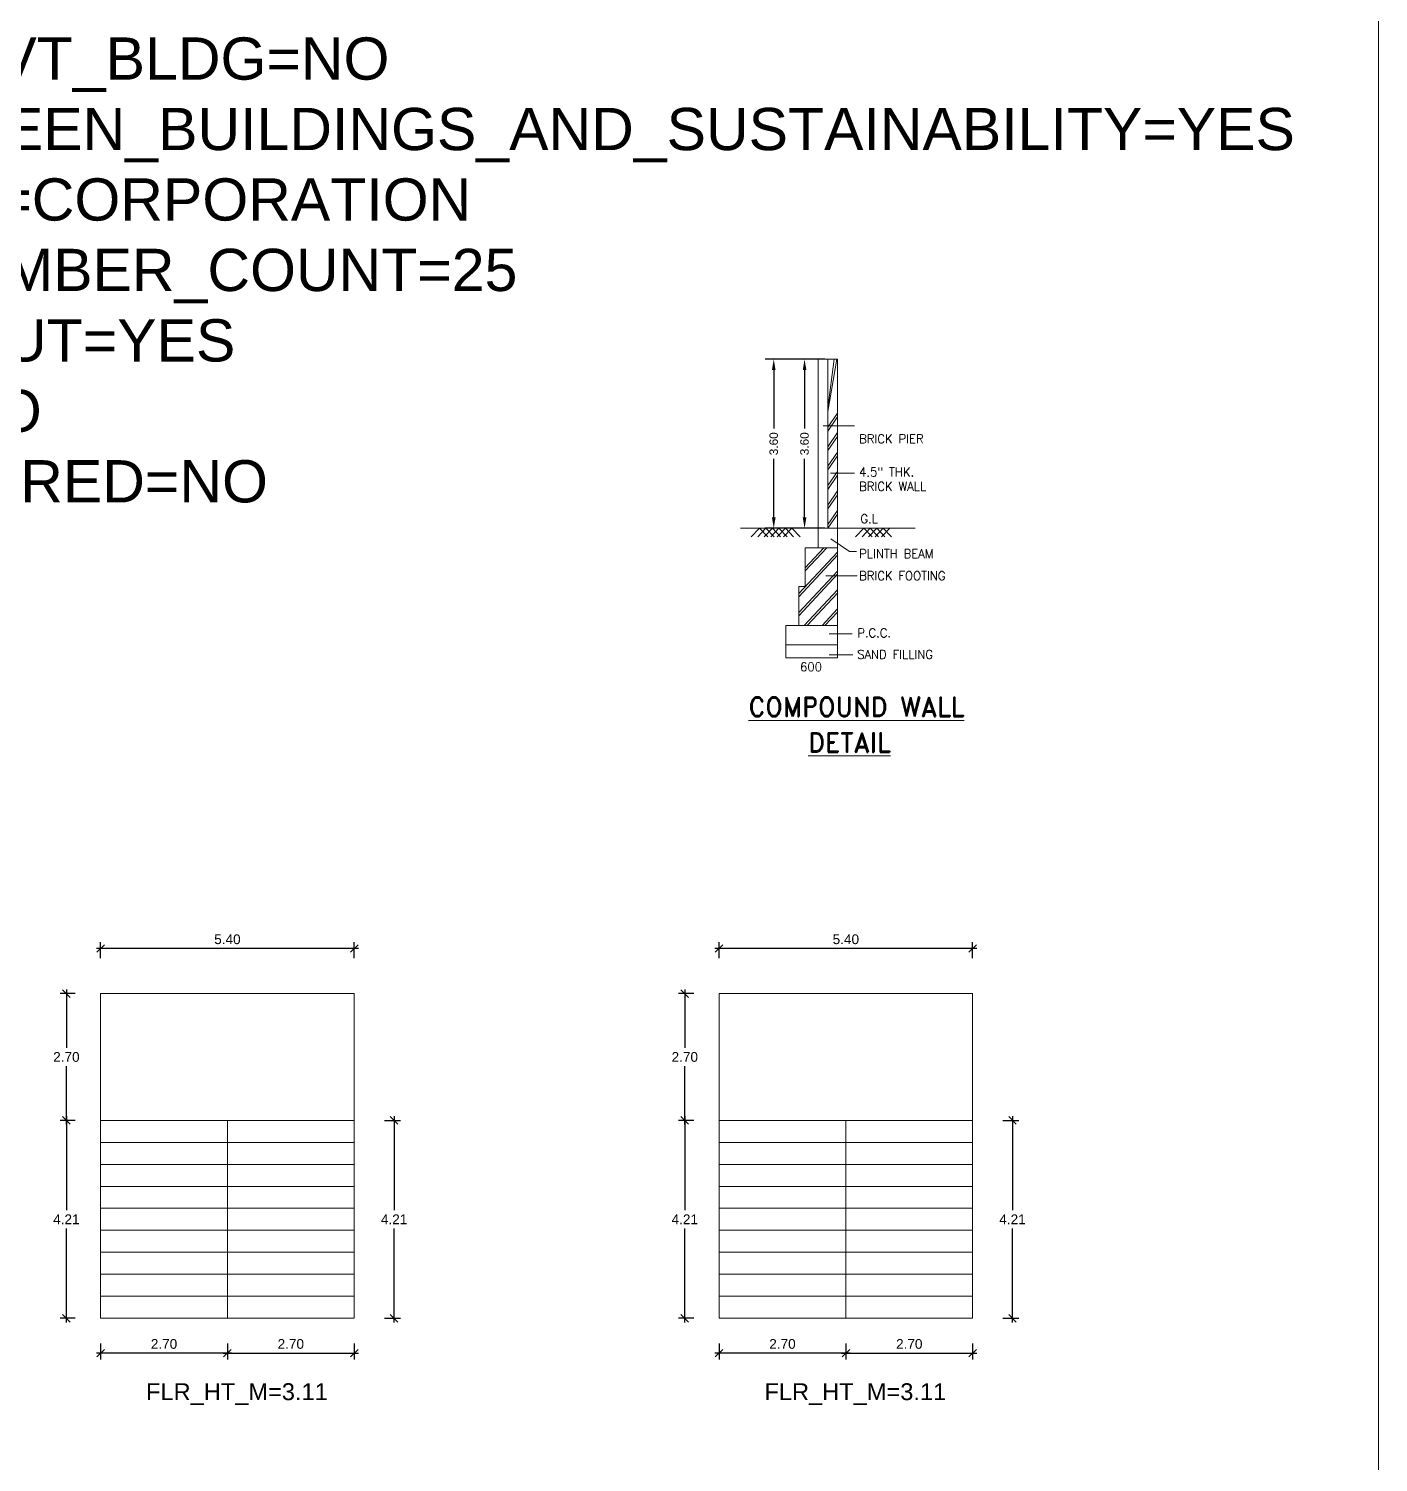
# Model space of a CAD drawing. Header units: metres. Extents: x 0 to 413, y 0 to 124.
# Drawn here: x 384.44 to 413.18, y 62.53 to 93.06 of the extents above; entities that cross this region are included whole.
import ezdxf

# ---------------------------------------------------------------- set-up
doc = ezdxf.new("R2010")
doc.units = ezdxf.units.M
doc.header["$LTSCALE"] = 0.5
doc.header["$MEASUREMENT"] = 0
for name, color, linetype in [('BLK_1_FLR_1_STAIR_1', 1, 'Continuous'), ('BLK_1_FLR_2_STAIR_1', 1, 'Continuous'), ('COMPOUNDWALL', 58, 'Continuous'), ('DIM', 5, 'Continuous'), ('text', 3, 'Continuous'), ('wall', 6, 'Continuous')]:
    doc.layers.add(name, color=color, linetype=linetype)
for name, color, linetype, lineweight in [('BLK_1_FLR_1_STAIR_1_FLIGHT_1', 7, 'Continuous', 0), ('BLK_1_FLR_1_STAIR_1_FLIGHT_2', 7, 'Continuous', 0), ('BLK_1_FLR_1_STAIR_1_LANDING_1', 7, 'Continuous', 0), ('BLK_1_FLR_2_STAIR_1_FLIGHT_1', 7, 'Continuous', 0), ('BLK_1_FLR_2_STAIR_1_FLIGHT_2', 7, 'Continuous', 0), ('BLK_1_FLR_2_STAIR_1_LANDING_1', 7, 'Continuous', 0)]:
    doc.layers.add(name, color=color, linetype=linetype, lineweight=lineweight)
doc.layers.add('PLAN_INFO', color=1, linetype='Continuous', plot=False)
doc.styles.add('Arial-Bold', font='times.ttf')
doc.styles.get("Standard").update_dxf_attribs({"font": 'arial.ttf'})
doc.styles.add('SVN', font='arial.ttf')
doc.styles.add('T', font='ROMAND.shx', dxfattribs={"width": 0.9, "height": 10})
doc.styles.add('T1', font='ROMANS.shx', dxfattribs={"width": 0.96, "height": 4})
doc.dimstyles.get("Standard").update_dxf_attribs({"dimtxt": 0.18, "dimasz": 0.23, "dimexe": 0.18, "dimexo": 0.0625, "dimgap": 0.09, "dimtad": 0, "dimzin": 0, "dimdsep": 46, "dimtxsty": 'Standard', "dimcen": 0.09, "dimadec": 0, "dimazin": 0, "dimtfac": 1, "dimtofl": 0, "dimtmove": 0, "dimatfit": 3, "dimfxl": 0, "dimtolj": 1, "dimtzin": 0, "dimarcsym": 0})
doc.dimstyles.new('STY', dxfattribs={"dimscale": 0.9, "dimtxt": 0.23, "dimasz": 0.18, "dimexe": 0.15, "dimexo": 0.6, "dimgap": 0.1, "dimtad": 1, "dimtih": 1, "dimtoh": 1, "dimzin": 0, "dimdsep": 46, "dimtxsty": 'Arial-Bold', "dimblk": 'CLOSEDBLANK', "dimcen": 0.09375, "dimdle": 0.1, "dimse1": 1, "dimse2": 1, "dimadec": 0, "dimazin": 0, "dimtfac": 1, "dimtmove": 2, "dimatfit": 2, "dimfxl": 0, "dimtolj": 1, "dimtzin": 0, "dimarcsym": 0})

# ---------------------------------------------------------------- blocks, each defined once
blk = doc.blocks.new('_Oblique')
at = {"color": 0, "linetype": 'ByBlock', "lineweight": -2}
blk.add_line((-0.5, -0.5), (0.5, 0.5), dxfattribs=at)
blk = doc.blocks.new('*D152')
at = {"layer": 'BLK_1_FLR_1_STAIR_1_FLIGHT_1', "color": 0, "lineweight": -2}
for p, q in [((385.973, 65.063), (385.973, 64.721)), ((388.673, 65.063), (388.673, 64.721)), ((388.763, 64.856), (385.883, 64.856))]:
    blk.add_line(p, q, dxfattribs=at)
at = {"layer": 'Defpoints', "color": 0, "linetype": 'Continuous'}
for p in [(385.973, 66.679), (388.673, 66.679), (385.973, 64.856)]:
    blk.add_point(p, dxfattribs=at)
at = {"layer": 'BLK_1_FLR_1_STAIR_1_FLIGHT_1', "color": 0, "linetype": 'Continuous', "lineweight": -2, "xscale": 0.162, "yscale": 0.162, "zscale": 0.162, "rotation": 180}
blk.add_blockref('_Oblique', (385.973, 64.856), dxfattribs=at)
at = {"layer": 'BLK_1_FLR_1_STAIR_1_FLIGHT_1', "color": 0, "linetype": 'Continuous', "lineweight": -2, "xscale": 0.162, "yscale": 0.162, "zscale": 0.162}
blk.add_blockref('_Oblique', (388.673, 64.856), dxfattribs=at)
at = {"layer": 'BLK_1_FLR_1_STAIR_1_FLIGHT_1', "color": 0, "linetype": 'Continuous', "lineweight": 20, "insert": (387.323, 65.052), "char_height": 0.207, "attachment_point": 5, "style": 'SVN'}
blk.add_mtext('\\A1;2.70', dxfattribs=at)
blk = doc.blocks.new('*D169')
at = {"layer": 'BLK_1_FLR_1_STAIR_1_LANDING_1', "color": 0, "lineweight": -2}
for p, q in [((385.973, 73.266), (385.973, 73.608)), ((391.373, 73.266), (391.373, 73.608)), ((391.463, 73.473), (385.883, 73.473))]:
    blk.add_line(p, q, dxfattribs=at)
at = {"layer": 'Defpoints', "color": 0, "linetype": 'Continuous'}
for p in [(385.973, 73.473), (385.973, 72.513), (391.373, 72.513)]:
    blk.add_point(p, dxfattribs=at)
at = {"layer": 'BLK_1_FLR_1_STAIR_1_LANDING_1', "color": 0, "linetype": 'Continuous', "lineweight": -2, "xscale": 0.162, "yscale": 0.162, "zscale": 0.162}
for p, rotation in [((385.973, 73.473), 180.0000000000241), ((391.373, 73.473), 2.41407e-11)]:
    blk.add_blockref('_Oblique', p, dxfattribs=dict(at, rotation=rotation))
at = {"layer": 'BLK_1_FLR_1_STAIR_1_LANDING_1', "color": 0, "linetype": 'Continuous', "lineweight": 20, "insert": (388.673, 73.669), "char_height": 0.207, "attachment_point": 5, "style": 'SVN'}
blk.add_mtext('\\A1;5.40', dxfattribs=at)
blk = doc.blocks.new('*D170')
at = {"layer": 'BLK_1_FLR_1_STAIR_1_LANDING_1', "color": 0, "lineweight": -2}
for p, q in [((385.433, 72.513), (385.109, 72.513)), ((385.244, 72.603), (385.244, 71.358)), ((385.244, 69.723), (385.244, 70.967)), ((385.433, 69.813), (385.109, 69.813))]:
    blk.add_line(p, q, dxfattribs=at)
at = {"layer": 'Defpoints', "color": 0, "linetype": 'Continuous'}
for p in [(385.973, 72.513), (385.244, 69.813), (385.973, 69.813)]:
    blk.add_point(p, dxfattribs=at)
at = {"layer": 'BLK_1_FLR_1_STAIR_1_LANDING_1', "color": 0, "linetype": 'Continuous', "lineweight": -2, "xscale": 0.162, "yscale": 0.162, "zscale": 0.162}
for p, rotation in [((385.244, 72.513), 90), ((385.244, 69.813), 270)]:
    blk.add_blockref('_Oblique', p, dxfattribs=dict(at, rotation=rotation))
at = {"layer": 'BLK_1_FLR_1_STAIR_1_LANDING_1', "color": 0, "linetype": 'Continuous', "lineweight": 20, "insert": (385.244, 71.163), "char_height": 0.207, "attachment_point": 5, "style": 'SVN'}
blk.add_mtext('\\A1;2.70', dxfattribs=at)
blk = doc.blocks.new('*D171')
at = {"layer": 'BLK_1_FLR_1_STAIR_1_FLIGHT_1', "color": 0, "lineweight": -2}
for p, q in [((385.433, 69.813), (385.109, 69.813)), ((385.244, 69.903), (385.244, 67.901)), ((385.244, 65.511), (385.244, 67.513)), ((385.433, 65.601), (385.109, 65.601))]:
    blk.add_line(p, q, dxfattribs=at)
at = {"layer": 'Defpoints', "color": 0, "linetype": 'Continuous'}
for p in [(385.973, 69.813), (385.244, 65.601), (385.973, 65.601)]:
    blk.add_point(p, dxfattribs=at)
at = {"layer": 'BLK_1_FLR_1_STAIR_1_FLIGHT_1', "color": 0, "linetype": 'Continuous', "lineweight": -2, "xscale": 0.162, "yscale": 0.162, "zscale": 0.162}
for p, rotation in [((385.244, 69.813), 90), ((385.244, 65.601), 270)]:
    blk.add_blockref('_Oblique', p, dxfattribs=dict(at, rotation=rotation))
at = {"layer": 'BLK_1_FLR_1_STAIR_1_FLIGHT_1', "color": 0, "linetype": 'Continuous', "lineweight": 20, "insert": (385.244, 67.707), "char_height": 0.207, "attachment_point": 5, "style": 'SVN'}
blk.add_mtext('\\A1;4.21', dxfattribs=at)
blk = doc.blocks.new('*D172')
at = {"layer": 'BLK_1_FLR_1_STAIR_1_FLIGHT_2', "color": 0, "lineweight": -2}
for p, q in [((388.673, 65.061), (388.673, 64.721)), ((391.373, 65.061), (391.373, 64.721)), ((388.583, 64.856), (391.463, 64.856))]:
    blk.add_line(p, q, dxfattribs=at)
at = {"layer": 'Defpoints', "color": 0, "linetype": 'Continuous'}
for p in [(388.673, 65.601), (391.373, 65.601), (391.373, 64.856)]:
    blk.add_point(p, dxfattribs=at)
at = {"layer": 'BLK_1_FLR_1_STAIR_1_FLIGHT_2', "color": 0, "linetype": 'Continuous', "lineweight": -2, "xscale": 0.162, "yscale": 0.162, "zscale": 0.162, "rotation": 180}
blk.add_blockref('_Oblique', (388.673, 64.856), dxfattribs=at)
at = {"layer": 'BLK_1_FLR_1_STAIR_1_FLIGHT_2', "color": 0, "linetype": 'Continuous', "lineweight": -2, "xscale": 0.162, "yscale": 0.162, "zscale": 0.162}
blk.add_blockref('_Oblique', (391.373, 64.856), dxfattribs=at)
at = {"layer": 'BLK_1_FLR_1_STAIR_1_FLIGHT_2', "color": 0, "linetype": 'Continuous', "lineweight": 20, "insert": (390.023, 65.052), "char_height": 0.207, "attachment_point": 5, "style": 'SVN'}
blk.add_mtext('\\A1;2.70', dxfattribs=at)
blk = doc.blocks.new('*D173')
at = {"layer": 'BLK_1_FLR_1_STAIR_1_FLIGHT_2', "color": 0, "lineweight": -2}
for p, q in [((392.016, 69.813), (392.358, 69.813)), ((392.223, 69.903), (392.223, 67.901)), ((392.223, 65.511), (392.223, 67.513)), ((392.016, 65.601), (392.358, 65.601))]:
    blk.add_line(p, q, dxfattribs=at)
at = {"layer": 'Defpoints', "color": 0, "linetype": 'Continuous'}
for p in [(391.373, 69.813), (391.373, 65.601), (392.223, 65.601)]:
    blk.add_point(p, dxfattribs=at)
at = {"layer": 'BLK_1_FLR_1_STAIR_1_FLIGHT_2', "color": 0, "linetype": 'Continuous', "lineweight": -2, "xscale": 0.162, "yscale": 0.162, "zscale": 0.162}
for p, rotation in [((392.223, 69.813), 90), ((392.223, 65.601), 270)]:
    blk.add_blockref('_Oblique', p, dxfattribs=dict(at, rotation=rotation))
at = {"layer": 'BLK_1_FLR_1_STAIR_1_FLIGHT_2', "color": 0, "linetype": 'Continuous', "lineweight": 20, "insert": (392.223, 67.707), "char_height": 0.207, "attachment_point": 5, "style": 'SVN'}
blk.add_mtext('\\A1;4.21', dxfattribs=at)
blk = doc.blocks.new('*D166')
at = {"layer": 'COMPOUNDWALL', "color": 0, "lineweight": -2}
for p, q in [((401.397, 86.022), (400.783, 86.022)), ((400.963, 85.792), (400.963, 84.545)), ((400.963, 82.652), (400.963, 83.898)), ((401.397, 82.422), (400.783, 82.422))]:
    blk.add_line(p, q, dxfattribs=at)
at = {"layer": 'COMPOUNDWALL', "color": 0}
for points in [[(400.925, 85.792), (401.002, 85.792), (400.963, 86.022)], [(400.925, 82.652), (401.002, 82.652), (400.963, 82.422)]]:
    blk.add_solid(points, dxfattribs=at)
at = {"layer": 'Defpoints', "color": 0}
for p in [(400.963, 86.022), (401.459, 86.022), (401.459, 82.422)]:
    blk.add_point(p, dxfattribs=at)
at = {"layer": 'COMPOUNDWALL', "color": 0, "lineweight": 20, "insert": (400.963, 84.222), "char_height": 0.18, "attachment_point": 5, "rotation": 90}
blk.add_mtext('\\A1;3.60', dxfattribs=at)
blk = doc.blocks.new('*D167')
at = {"layer": 'COMPOUNDWALL', "color": 0, "lineweight": -2}
for p, q in [((401.397, 86.022), (400.127, 86.022)), ((400.307, 85.792), (400.307, 84.545)), ((400.307, 82.652), (400.307, 83.898)), ((401.397, 82.422), (400.127, 82.422))]:
    blk.add_line(p, q, dxfattribs=at)
at = {"layer": 'COMPOUNDWALL', "color": 0}
for points in [[(400.269, 85.792), (400.346, 85.792), (400.307, 86.022)], [(400.269, 82.652), (400.346, 82.652), (400.307, 82.422)]]:
    blk.add_solid(points, dxfattribs=at)
at = {"layer": 'Defpoints', "color": 0}
for p in [(401.459, 86.022), (400.307, 82.422), (401.459, 82.422)]:
    blk.add_point(p, dxfattribs=at)
at = {"layer": 'COMPOUNDWALL', "color": 0, "lineweight": 20, "insert": (400.307, 84.222), "char_height": 0.18, "attachment_point": 5, "rotation": 90}
blk.add_mtext('\\A1;3.60', dxfattribs=at)
blk = doc.blocks.new('*D168')
at = {"layer": 'BLK_1_FLR_2_STAIR_1_FLIGHT_1', "color": 0, "lineweight": -2}
for p, q in [((399.143, 65.063), (399.143, 64.721)), ((401.843, 65.063), (401.843, 64.721)), ((401.933, 64.856), (399.053, 64.856))]:
    blk.add_line(p, q, dxfattribs=at)
at = {"layer": 'Defpoints', "color": 0, "linetype": 'Continuous'}
for p in [(399.143, 66.679), (401.843, 66.679), (399.143, 64.856)]:
    blk.add_point(p, dxfattribs=at)
at = {"layer": 'BLK_1_FLR_2_STAIR_1_FLIGHT_1', "color": 0, "linetype": 'Continuous', "lineweight": -2, "xscale": 0.162, "yscale": 0.162, "zscale": 0.162, "rotation": 180}
blk.add_blockref('_Oblique', (399.143, 64.856), dxfattribs=at)
at = {"layer": 'BLK_1_FLR_2_STAIR_1_FLIGHT_1', "color": 0, "linetype": 'Continuous', "lineweight": -2, "xscale": 0.162, "yscale": 0.162, "zscale": 0.162}
blk.add_blockref('_Oblique', (401.843, 64.856), dxfattribs=at)
at = {"layer": 'BLK_1_FLR_2_STAIR_1_FLIGHT_1', "color": 0, "linetype": 'Continuous', "lineweight": 20, "insert": (400.493, 65.052), "char_height": 0.207, "attachment_point": 5, "style": 'SVN'}
blk.add_mtext('\\A1;2.70', dxfattribs=at)
blk = doc.blocks.new('*D175')
at = {"layer": 'BLK_1_FLR_2_STAIR_1_LANDING_1', "color": 0, "lineweight": -2}
for p, q in [((399.143, 73.266), (399.143, 73.608)), ((404.543, 73.266), (404.543, 73.608)), ((404.633, 73.473), (399.053, 73.473))]:
    blk.add_line(p, q, dxfattribs=at)
at = {"layer": 'Defpoints', "color": 0, "linetype": 'Continuous'}
for p in [(399.143, 73.473), (399.143, 72.513), (404.543, 72.513)]:
    blk.add_point(p, dxfattribs=at)
at = {"layer": 'BLK_1_FLR_2_STAIR_1_LANDING_1', "color": 0, "linetype": 'Continuous', "lineweight": -2, "xscale": 0.162, "yscale": 0.162, "zscale": 0.162}
for p, rotation in [((399.143, 73.473), 180.0000000000241), ((404.543, 73.473), 2.41407e-11)]:
    blk.add_blockref('_Oblique', p, dxfattribs=dict(at, rotation=rotation))
at = {"layer": 'BLK_1_FLR_2_STAIR_1_LANDING_1', "color": 0, "linetype": 'Continuous', "lineweight": 20, "insert": (401.843, 73.669), "char_height": 0.207, "attachment_point": 5, "style": 'SVN'}
blk.add_mtext('\\A1;5.40', dxfattribs=at)
blk = doc.blocks.new('*D176')
at = {"layer": 'BLK_1_FLR_2_STAIR_1_LANDING_1', "color": 0, "lineweight": -2}
for p, q in [((398.603, 72.513), (398.278, 72.513)), ((398.413, 72.603), (398.413, 71.358)), ((398.413, 69.723), (398.413, 70.967)), ((398.603, 69.813), (398.278, 69.813))]:
    blk.add_line(p, q, dxfattribs=at)
at = {"layer": 'Defpoints', "color": 0, "linetype": 'Continuous'}
for p in [(399.143, 72.513), (398.413, 69.813), (399.143, 69.813)]:
    blk.add_point(p, dxfattribs=at)
at = {"layer": 'BLK_1_FLR_2_STAIR_1_LANDING_1', "color": 0, "linetype": 'Continuous', "lineweight": -2, "xscale": 0.162, "yscale": 0.162, "zscale": 0.162}
for p, rotation in [((398.413, 72.513), 90), ((398.413, 69.813), 270)]:
    blk.add_blockref('_Oblique', p, dxfattribs=dict(at, rotation=rotation))
at = {"layer": 'BLK_1_FLR_2_STAIR_1_LANDING_1', "color": 0, "linetype": 'Continuous', "lineweight": 20, "insert": (398.413, 71.163), "char_height": 0.207, "attachment_point": 5, "style": 'SVN'}
blk.add_mtext('\\A1;2.70', dxfattribs=at)
blk = doc.blocks.new('*D177')
at = {"layer": 'BLK_1_FLR_2_STAIR_1_FLIGHT_1', "color": 0, "lineweight": -2}
for p, q in [((398.603, 69.813), (398.278, 69.813)), ((398.413, 69.903), (398.413, 67.901)), ((398.413, 65.511), (398.413, 67.513)), ((398.603, 65.601), (398.278, 65.601))]:
    blk.add_line(p, q, dxfattribs=at)
at = {"layer": 'Defpoints', "color": 0, "linetype": 'Continuous'}
for p in [(399.143, 69.813), (398.413, 65.601), (399.143, 65.601)]:
    blk.add_point(p, dxfattribs=at)
at = {"layer": 'BLK_1_FLR_2_STAIR_1_FLIGHT_1', "color": 0, "linetype": 'Continuous', "lineweight": -2, "xscale": 0.162, "yscale": 0.162, "zscale": 0.162}
for p, rotation in [((398.413, 69.813), 90), ((398.413, 65.601), 270)]:
    blk.add_blockref('_Oblique', p, dxfattribs=dict(at, rotation=rotation))
at = {"layer": 'BLK_1_FLR_2_STAIR_1_FLIGHT_1', "color": 0, "linetype": 'Continuous', "lineweight": 20, "insert": (398.413, 67.707), "char_height": 0.207, "attachment_point": 5, "style": 'SVN'}
blk.add_mtext('\\A1;4.21', dxfattribs=at)
blk = doc.blocks.new('*D178')
at = {"layer": 'BLK_1_FLR_2_STAIR_1_FLIGHT_2', "color": 0, "lineweight": -2}
for p, q in [((401.843, 65.061), (401.843, 64.721)), ((404.543, 65.061), (404.543, 64.721)), ((401.753, 64.856), (404.633, 64.856))]:
    blk.add_line(p, q, dxfattribs=at)
at = {"layer": 'Defpoints', "color": 0, "linetype": 'Continuous'}
for p in [(401.843, 65.601), (404.543, 65.601), (404.543, 64.856)]:
    blk.add_point(p, dxfattribs=at)
at = {"layer": 'BLK_1_FLR_2_STAIR_1_FLIGHT_2', "color": 0, "linetype": 'Continuous', "lineweight": -2, "xscale": 0.162, "yscale": 0.162, "zscale": 0.162, "rotation": 180}
blk.add_blockref('_Oblique', (401.843, 64.856), dxfattribs=at)
at = {"layer": 'BLK_1_FLR_2_STAIR_1_FLIGHT_2', "color": 0, "linetype": 'Continuous', "lineweight": -2, "xscale": 0.162, "yscale": 0.162, "zscale": 0.162}
blk.add_blockref('_Oblique', (404.543, 64.856), dxfattribs=at)
at = {"layer": 'BLK_1_FLR_2_STAIR_1_FLIGHT_2', "color": 0, "linetype": 'Continuous', "lineweight": 20, "insert": (403.193, 65.052), "char_height": 0.207, "attachment_point": 5, "style": 'SVN'}
blk.add_mtext('\\A1;2.70', dxfattribs=at)
blk = doc.blocks.new('*D179')
at = {"layer": 'BLK_1_FLR_2_STAIR_1_FLIGHT_2', "color": 0, "lineweight": -2}
for p, q in [((405.185, 69.813), (405.527, 69.813)), ((405.392, 69.903), (405.392, 67.901)), ((405.392, 65.511), (405.392, 67.513)), ((405.185, 65.601), (405.527, 65.601))]:
    blk.add_line(p, q, dxfattribs=at)
at = {"layer": 'Defpoints', "color": 0, "linetype": 'Continuous'}
for p in [(404.543, 69.813), (404.543, 65.601), (405.392, 65.601)]:
    blk.add_point(p, dxfattribs=at)
at = {"layer": 'BLK_1_FLR_2_STAIR_1_FLIGHT_2', "color": 0, "linetype": 'Continuous', "lineweight": -2, "xscale": 0.162, "yscale": 0.162, "zscale": 0.162}
for p, rotation in [((405.392, 69.813), 90), ((405.392, 65.601), 270)]:
    blk.add_blockref('_Oblique', p, dxfattribs=dict(at, rotation=rotation))
at = {"layer": 'BLK_1_FLR_2_STAIR_1_FLIGHT_2', "color": 0, "linetype": 'Continuous', "lineweight": 20, "insert": (405.392, 67.707), "char_height": 0.207, "attachment_point": 5, "style": 'SVN'}
blk.add_mtext('\\A1;4.21', dxfattribs=at)

msp = doc.modelspace()

# ---------------------------------------------------------------- linework, layer by layer
at = {"color": 5, "lineweight": 20, "ltscale": 0.5}
msp.add_lwpolyline([(201.111, 123.589), (413.182, 123.589), (413.182, 1.627), (201.111, 1.627)], close=True, dxfattribs=at)
at = {"layer": 'BLK_1_FLR_1_STAIR_1_FLIGHT_1', "linetype": 'Continuous', "lineweight": 20}
for p, q in [((388.673, 69.813), (385.973, 69.813)), ((388.673, 69.345), (385.973, 69.345)), ((388.673, 68.877), (385.973, 68.877)), ((388.673, 68.877), (388.199, 68.877)), ((388.673, 68.409), (385.973, 68.409)), ((388.673, 67.941), (385.973, 67.941)), ((388.673, 67.473), (385.973, 67.473)), ((388.673, 67.005), (385.973, 67.005)), ((388.673, 66.537), (385.973, 66.537)), ((388.673, 66.069), (385.973, 66.069)), ((388.673, 65.601), (385.973, 65.601))]:
    msp.add_line(p, q, dxfattribs=at)
msp.add_lwpolyline([(385.973, 65.601), (385.973, 69.813), (388.673, 69.813), (388.673, 65.601), (385.973, 65.601)], dxfattribs=at)
at = {"layer": 'BLK_1_FLR_1_STAIR_1_FLIGHT_2', "linetype": 'Continuous', "lineweight": 20}
for p, q in [((391.373, 69.813), (388.673, 69.813)), ((391.373, 69.345), (388.673, 69.345)), ((391.373, 68.877), (388.673, 68.877)), ((391.373, 68.409), (388.673, 68.409)), ((391.373, 67.941), (388.673, 67.941)), ((391.373, 67.473), (388.673, 67.473)), ((391.373, 67.005), (388.673, 67.005)), ((391.373, 66.537), (388.673, 66.537)), ((391.373, 66.069), (388.673, 66.069)), ((391.373, 65.601), (388.673, 65.601))]:
    msp.add_line(p, q, dxfattribs=at)
msp.add_lwpolyline([(388.673, 69.813), (391.373, 69.813), (391.373, 65.601), (388.673, 65.601), (388.673, 69.813)], dxfattribs=at)
at = {"layer": 'BLK_1_FLR_1_STAIR_1_LANDING_1', "linetype": 'Continuous', "lineweight": 20}
msp.add_lwpolyline([(385.973, 69.813), (385.973, 72.513), (391.373, 72.513), (391.373, 69.813), (385.973, 69.813)], dxfattribs=at)
at = {"layer": 'BLK_1_FLR_2_STAIR_1_FLIGHT_1', "linetype": 'Continuous', "lineweight": 20}
for p, q in [((401.843, 69.813), (399.143, 69.813)), ((401.843, 69.345), (399.143, 69.345)), ((401.843, 68.877), (399.143, 68.877)), ((401.843, 68.877), (401.369, 68.877)), ((401.843, 68.409), (399.143, 68.409)), ((401.843, 67.941), (399.143, 67.941)), ((401.843, 67.473), (399.143, 67.473)), ((401.843, 67.005), (399.143, 67.005)), ((401.843, 66.537), (399.143, 66.537)), ((401.843, 66.069), (399.143, 66.069)), ((401.843, 65.601), (399.143, 65.601))]:
    msp.add_line(p, q, dxfattribs=at)
msp.add_lwpolyline([(399.143, 65.601), (399.143, 69.813), (401.843, 69.813), (401.843, 65.601), (399.143, 65.601)], dxfattribs=at)
at = {"layer": 'BLK_1_FLR_2_STAIR_1_FLIGHT_2', "linetype": 'Continuous', "lineweight": 20}
for p, q in [((404.543, 69.813), (401.843, 69.813)), ((404.543, 69.345), (401.843, 69.345)), ((404.543, 68.877), (401.843, 68.877)), ((404.543, 68.409), (401.843, 68.409)), ((404.543, 67.941), (401.843, 67.941)), ((404.543, 67.473), (401.843, 67.473)), ((404.543, 67.005), (401.843, 67.005)), ((404.543, 66.537), (401.843, 66.537)), ((404.543, 66.069), (401.843, 66.069)), ((404.543, 65.601), (401.843, 65.601))]:
    msp.add_line(p, q, dxfattribs=at)
msp.add_lwpolyline([(401.843, 69.813), (404.543, 69.813), (404.543, 65.601), (401.843, 65.601), (401.843, 69.813)], dxfattribs=at)
at = {"layer": 'BLK_1_FLR_2_STAIR_1_LANDING_1', "linetype": 'Continuous', "lineweight": 20}
msp.add_lwpolyline([(399.143, 69.813), (399.143, 72.513), (404.543, 72.513), (404.543, 69.813), (399.143, 69.813)], dxfattribs=at)
at = {"layer": 'DIM', "lineweight": 20}
for p, q in [((401.252, 86.022), (401.252, 82.422)), ((401.459, 86.022), (401.252, 86.022)), ((401.459, 84.906), (401.649, 86.022)), ((401.459, 84.987), (401.593, 86.022)), ((401.459, 84.573), (401.666, 84.873)), ((401.36, 84.603), (402.027, 84.603)), ((401.459, 84.492), (401.666, 84.792)), ((401.459, 84.159), (401.666, 84.459)), ((401.459, 84.078), (401.666, 84.378)), ((401.459, 83.745), (401.666, 84.045)), ((401.459, 83.664), (401.666, 83.964)), ((401.459, 83.331), (401.666, 83.631)), ((401.459, 83.25), (401.666, 83.55)), ((401.519, 83.598), (402.027, 83.598)), ((401.459, 82.917), (401.666, 83.217)), ((401.459, 82.836), (401.666, 83.136)), ((401.459, 82.503), (401.666, 82.803)), ((401.459, 82.422), (401.666, 82.722)), ((399.828, 82.238), (400.003, 82.422)), ((399.966, 82.238), (400.141, 82.422)), ((400.178, 82.238), (400.003, 82.422)), ((400.104, 82.238), (400.279, 82.422)), ((400.316, 82.238), (400.141, 82.422)), ((400.242, 82.238), (400.417, 82.422)), ((400.454, 82.238), (400.279, 82.422)), ((400.38, 82.238), (400.555, 82.422)), ((400.592, 82.238), (400.417, 82.422)), ((400.518, 82.238), (400.693, 82.422)), ((400.73, 82.238), (400.555, 82.422)), ((400.868, 82.238), (400.693, 82.422)), ((401.526, 82.197), (401.92, 81.926)), ((402.05, 82.238), (402.225, 82.422)), ((402.188, 82.238), (402.363, 82.422)), ((402.4, 82.238), (402.225, 82.422)), ((402.326, 82.238), (402.501, 82.422)), ((402.538, 82.238), (402.363, 82.422)), ((402.464, 82.238), (402.639, 82.422)), ((402.676, 82.238), (402.501, 82.422)), ((402.602, 82.238), (402.777, 82.422)), ((402.814, 82.238), (402.639, 82.422)), ((400.838, 81.032), (401.666, 81.916)), ((400.838, 80.965), (401.666, 81.848)), ((400.976, 81.516), (401.437, 82.008)), ((400.976, 81.583), (401.374, 82.008)), ((401.92, 81.926), (402.069, 81.926)), ((400.838, 80.629), (401.666, 81.512)), ((400.838, 80.561), (401.666, 81.445)), ((401.418, 81.411), (402.083, 81.411)), ((400.957, 80.352), (401.666, 81.108)), ((401.02, 80.352), (401.666, 81.041)), ((401.335, 80.352), (401.666, 80.705)), ((401.398, 80.352), (401.666, 80.638)), ((401.486, 80.177), (401.974, 80.177)), ((401.486, 79.729), (401.988, 79.729))]:
    msp.add_line(p, q, dxfattribs=at)
at = {"layer": 'wall', "lineweight": 20}
for p, q in [((401.459, 86.022), (401.459, 82.422)), ((401.666, 86.022), (401.459, 86.022)), ((401.666, 82.422), (401.666, 86.022)), ((401.252, 82.422), (399.596, 82.422)), ((401.666, 82.422), (401.252, 82.422)), ((401.252, 82.422), (401.252, 82.008)), ((401.666, 82.008), (401.666, 82.422)), ((401.666, 82.422), (403.322, 82.422)), ((401.666, 82.008), (400.976, 82.008)), ((400.976, 82.008), (400.976, 81.18)), ((401.666, 81.18), (401.666, 82.008)), ((400.976, 81.18), (400.838, 81.18)), ((400.838, 81.18), (400.838, 80.352)), ((401.666, 80.352), (401.666, 81.18)), ((401.666, 80.352), (400.562, 80.352)), ((400.562, 80.352), (400.562, 79.662)), ((401.666, 79.662), (401.666, 80.352)), ((401.666, 79.938), (400.562, 79.938)), ((400.562, 79.662), (401.666, 79.662))]:
    msp.add_line(p, q, dxfattribs=at)

# ---------------------------------------------------------------- texts
at = {"layer": 'BLK_1_FLR_1_STAIR_1', "linetype": 'Continuous', "lineweight": 20, "insert": (388.875, 64.216), "char_height": 0.36, "width": 4.32, "attachment_point": 2}
msp.add_mtext('FLR_HT_M=3.11', dxfattribs=at)
at = {"layer": 'BLK_1_FLR_2_STAIR_1', "linetype": 'Continuous', "lineweight": 20, "insert": (402.045, 64.216), "char_height": 0.36, "width": 4.32, "attachment_point": 2}
msp.add_mtext('FLR_HT_M=3.11', dxfattribs=at)
at = {"layer": 'DIM', "lineweight": 20, "style": 'T1', "width": 0.96}
for s, p in [('BRICK PIER', (402.126, 84.232)), ('4.5" THK.', (402.126, 83.526)), ('BRICK WALL', (402.126, 83.22)), ('G.L', (402.154, 82.531)), ('PLINTH BEAM', (402.126, 81.786)), ('BRICK FOOTING', (402.126, 81.318)), ('P.C.C.', (402.085, 80.098)), ('SAND FILLING', (402.085, 79.641)), ('600', (400.869, 79.377))]:
    msp.add_text(s, height=0.1886, dxfattribs=at).set_placement(p)
at = {"layer": 'PLAN_INFO', "lineweight": 20, "insert": (370.99, 121.38), "char_height": 0.9, "width": 65.11605, "attachment_point": 1}
msp.add_mtext('{\\fArial Baltic|b0|i0|c0|p34;PLAN INFO\\PPLOT_AREA_M2=1450.00\\PSINGLE_FAMILY_BLDG=NO\\PCRZ=NO\\PSECURITY_ZONE=NO\\PACCESS_WIDTH_M=11.5\\PWHETHER_GOVT_OR_AIDED_SCHOOL=NO\\PROAD_WIDTH=11.5\\PROAD_LENGTH=500.00\\PAVG_PLOT_DEPTH= 23.58\\PAVG_PLOT_WIDTH= 72.00\\PLAND_USE_ZONE = COMMERCIAL\\PPLOT_NO=10 \\PDISTRICT=CHENGALPATTU\\PTALUK=CHENGALPATTU\\PRWH_DECLARED=YES\\PAREA_TYPE=OTHERS\\PBUILDING_NEAR_TO_RIVER=NO\\PBUILDING_NEAR_MONUMENT=NO\\PBUILDING_NEAR_GOVT_BLDG=NO\\PPROVISION_FOR_GREEN_BUILDINGS_AND_SUSTAINABILITY=YES\\PJURISDICTION_TYPE=CORPORATION\\P}BLOCK_1_B-PCO_MEMBER_COUNT=25\\PIS_APPROVED_LAYOUT=YES\\POSR_APPLICABLE=NO\\PPREMIUM_FSI_REQUIRED=NO', dxfattribs=at)
at = {"layer": 'text', "color": 5, "lineweight": 20, "style": 'T', "width": 0.96}
for s, p in [('%%UCOMPOUND WALL%%U', (399.77, 78.413)), ('%%UDETAIL%%U', (401.041, 77.656))]:
    msp.add_text(s, height=0.41322, dxfattribs=at).set_placement(p)

# ---------------------------------------------------------------- dimensions: what is measured, and where the dimension line sits
at = {"layer": 'BLK_1_FLR_1_STAIR_1_FLIGHT_1', "color": 1, "linetype": 'Continuous', "lineweight": 20}
dim = msp.add_aligned_dim(p1=(385.973, 69.813), p2=(385.973, 65.601), distance=-0.729, dimstyle='STY', override={"dimtxsty": 'SVN', "dimblk1": 'Oblique', "dimblk2": 'Oblique', "dimsah": 1, "dimse1": 0, "dimse2": 0, "dimfxl": 0.23, "dimfxlon": 1, "dimtfill": 1, "dimarcsym": 1}, dxfattribs=at)
dim.commit()
dim.dimension.update_dxf_attribs({"geometry": '*D171', "text_midpoint": (385.244, 67.707)})
at = {"layer": 'BLK_1_FLR_1_STAIR_1_FLIGHT_1', "color": 2, "linetype": 'Continuous', "lineweight": 20}
dim = msp.add_linear_dim(base=(385.973, 64.856), p1=(388.673, 66.679), p2=(385.973, 66.679), dimstyle='STY', override={"dimtxsty": 'SVN', "dimblk1": 'Oblique', "dimblk2": 'Oblique', "dimsah": 1, "dimse1": 0, "dimse2": 0, "dimfxl": 0.23, "dimfxlon": 1, "dimtfill": 1, "dimarcsym": 1}, dxfattribs=at)
dim.commit()
dim.dimension.update_dxf_attribs({"geometry": '*D152', "text_midpoint": (387.323, 65.052)})
at = {"layer": 'BLK_1_FLR_1_STAIR_1_FLIGHT_2', "color": 1, "linetype": 'Continuous', "lineweight": 20}
dim = msp.add_aligned_dim(p1=(391.373, 69.813), p2=(391.373, 65.601), distance=0.849, dimstyle='STY', override={"dimtxsty": 'SVN', "dimblk1": 'Oblique', "dimblk2": 'Oblique', "dimsah": 1, "dimse1": 0, "dimse2": 0, "dimfxl": 0.23, "dimfxlon": 1, "dimtfill": 1, "dimarcsym": 1}, dxfattribs=at)
dim.commit()
dim.dimension.update_dxf_attribs({"geometry": '*D173', "text_midpoint": (392.223, 67.707)})
at = {"layer": 'BLK_1_FLR_1_STAIR_1_FLIGHT_2', "color": 2, "linetype": 'Continuous', "lineweight": 20}
dim = msp.add_aligned_dim(p1=(388.673, 65.601), p2=(391.373, 65.601), distance=-0.744, dimstyle='STY', override={"dimtxsty": 'SVN', "dimblk1": 'Oblique', "dimblk2": 'Oblique', "dimsah": 1, "dimse1": 0, "dimse2": 0, "dimfxl": 0.23, "dimfxlon": 1, "dimtfill": 1, "dimarcsym": 1}, dxfattribs=at)
dim.commit()
dim.dimension.update_dxf_attribs({"geometry": '*D172', "text_midpoint": (390.023, 65.052)})
at = {"layer": 'BLK_1_FLR_1_STAIR_1_LANDING_1', "color": 1, "linetype": 'Continuous', "lineweight": 20}
dim = msp.add_aligned_dim(p1=(391.373, 72.513), p2=(385.973, 72.513), distance=-0.961, dimstyle='STY', override={"dimtxsty": 'SVN', "dimblk1": 'Oblique', "dimblk2": 'Oblique', "dimsah": 1, "dimse1": 0, "dimse2": 0, "dimfxl": 0.23, "dimfxlon": 1, "dimtfill": 1, "dimarcsym": 1}, dxfattribs=at)
dim.commit()
dim.dimension.update_dxf_attribs({"geometry": '*D169', "text_midpoint": (388.673, 73.669)})
at = {"layer": 'BLK_1_FLR_1_STAIR_1_LANDING_1', "color": 2, "linetype": 'Continuous', "lineweight": 20}
dim = msp.add_aligned_dim(p1=(385.973, 72.513), p2=(385.973, 69.813), distance=-0.729, dimstyle='STY', override={"dimtxsty": 'SVN', "dimblk1": 'Oblique', "dimblk2": 'Oblique', "dimsah": 1, "dimse1": 0, "dimse2": 0, "dimfxl": 0.23, "dimfxlon": 1, "dimtfill": 1, "dimarcsym": 1}, dxfattribs=at)
dim.commit()
dim.dimension.update_dxf_attribs({"geometry": '*D170', "text_midpoint": (385.244, 71.163)})
at = {"layer": 'BLK_1_FLR_2_STAIR_1_FLIGHT_1', "color": 1, "linetype": 'Continuous', "lineweight": 20}
dim = msp.add_aligned_dim(p1=(399.143, 69.813), p2=(399.143, 65.601), distance=-0.729, dimstyle='STY', override={"dimtxsty": 'SVN', "dimblk1": 'Oblique', "dimblk2": 'Oblique', "dimsah": 1, "dimse1": 0, "dimse2": 0, "dimfxl": 0.23, "dimfxlon": 1, "dimtfill": 1, "dimarcsym": 1}, dxfattribs=at)
dim.commit()
dim.dimension.update_dxf_attribs({"geometry": '*D177', "text_midpoint": (398.413, 67.707)})
at = {"layer": 'BLK_1_FLR_2_STAIR_1_FLIGHT_1', "color": 2, "linetype": 'Continuous', "lineweight": 20}
dim = msp.add_linear_dim(base=(399.143, 64.856), p1=(401.843, 66.679), p2=(399.143, 66.679), dimstyle='STY', override={"dimtxsty": 'SVN', "dimblk1": 'Oblique', "dimblk2": 'Oblique', "dimsah": 1, "dimse1": 0, "dimse2": 0, "dimfxl": 0.23, "dimfxlon": 1, "dimtfill": 1, "dimarcsym": 1}, dxfattribs=at)
dim.commit()
dim.dimension.update_dxf_attribs({"geometry": '*D168', "text_midpoint": (400.493, 65.052)})
at = {"layer": 'BLK_1_FLR_2_STAIR_1_FLIGHT_2', "color": 1, "linetype": 'Continuous', "lineweight": 20}
dim = msp.add_aligned_dim(p1=(404.543, 69.813), p2=(404.543, 65.601), distance=0.849, dimstyle='STY', override={"dimtxsty": 'SVN', "dimblk1": 'Oblique', "dimblk2": 'Oblique', "dimsah": 1, "dimse1": 0, "dimse2": 0, "dimfxl": 0.23, "dimfxlon": 1, "dimtfill": 1, "dimarcsym": 1}, dxfattribs=at)
dim.commit()
dim.dimension.update_dxf_attribs({"geometry": '*D179', "text_midpoint": (405.392, 67.707)})
at = {"layer": 'BLK_1_FLR_2_STAIR_1_FLIGHT_2', "color": 2, "linetype": 'Continuous', "lineweight": 20}
dim = msp.add_aligned_dim(p1=(401.843, 65.601), p2=(404.543, 65.601), distance=-0.744, dimstyle='STY', override={"dimtxsty": 'SVN', "dimblk1": 'Oblique', "dimblk2": 'Oblique', "dimsah": 1, "dimse1": 0, "dimse2": 0, "dimfxl": 0.23, "dimfxlon": 1, "dimtfill": 1, "dimarcsym": 1}, dxfattribs=at)
dim.commit()
dim.dimension.update_dxf_attribs({"geometry": '*D178', "text_midpoint": (403.193, 65.052)})
at = {"layer": 'BLK_1_FLR_2_STAIR_1_LANDING_1', "color": 1, "linetype": 'Continuous', "lineweight": 20}
dim = msp.add_aligned_dim(p1=(404.543, 72.513), p2=(399.143, 72.513), distance=-0.961, dimstyle='STY', override={"dimtxsty": 'SVN', "dimblk1": 'Oblique', "dimblk2": 'Oblique', "dimsah": 1, "dimse1": 0, "dimse2": 0, "dimfxl": 0.23, "dimfxlon": 1, "dimtfill": 1, "dimarcsym": 1}, dxfattribs=at)
dim.commit()
dim.dimension.update_dxf_attribs({"geometry": '*D175', "text_midpoint": (401.843, 73.669)})
at = {"layer": 'BLK_1_FLR_2_STAIR_1_LANDING_1', "color": 2, "linetype": 'Continuous', "lineweight": 20}
dim = msp.add_aligned_dim(p1=(399.143, 72.513), p2=(399.143, 69.813), distance=-0.729, dimstyle='STY', override={"dimtxsty": 'SVN', "dimblk1": 'Oblique', "dimblk2": 'Oblique', "dimsah": 1, "dimse1": 0, "dimse2": 0, "dimfxl": 0.23, "dimfxlon": 1, "dimtfill": 1, "dimarcsym": 1}, dxfattribs=at)
dim.commit()
dim.dimension.update_dxf_attribs({"geometry": '*D176', "text_midpoint": (398.413, 71.163)})
at = {"layer": 'COMPOUNDWALL', "color": 2, "lineweight": 20}
dim = msp.add_linear_dim(base=(400.307, 82.422), p1=(401.459, 86.022), p2=(401.459, 82.422), angle=90, dimstyle='Standard', override={"dimscale": 1, "dimpost": '\\X'}, dxfattribs=at)
dim.commit()
dim.dimension.update_dxf_attribs({"geometry": '*D167', "text_midpoint": (400.307, 84.222)})
at = {"layer": 'COMPOUNDWALL', "color": 1, "lineweight": 20}
dim = msp.add_linear_dim(base=(400.963, 86.022), p1=(401.459, 82.422), p2=(401.459, 86.022), angle=90, dimstyle='Standard', override={"dimscale": 1, "dimpost": '\\X'}, dxfattribs=at)
dim.commit()
dim.dimension.update_dxf_attribs({"geometry": '*D166', "text_midpoint": (400.963, 84.222)})

doc.saveas('drawing.dxf')
